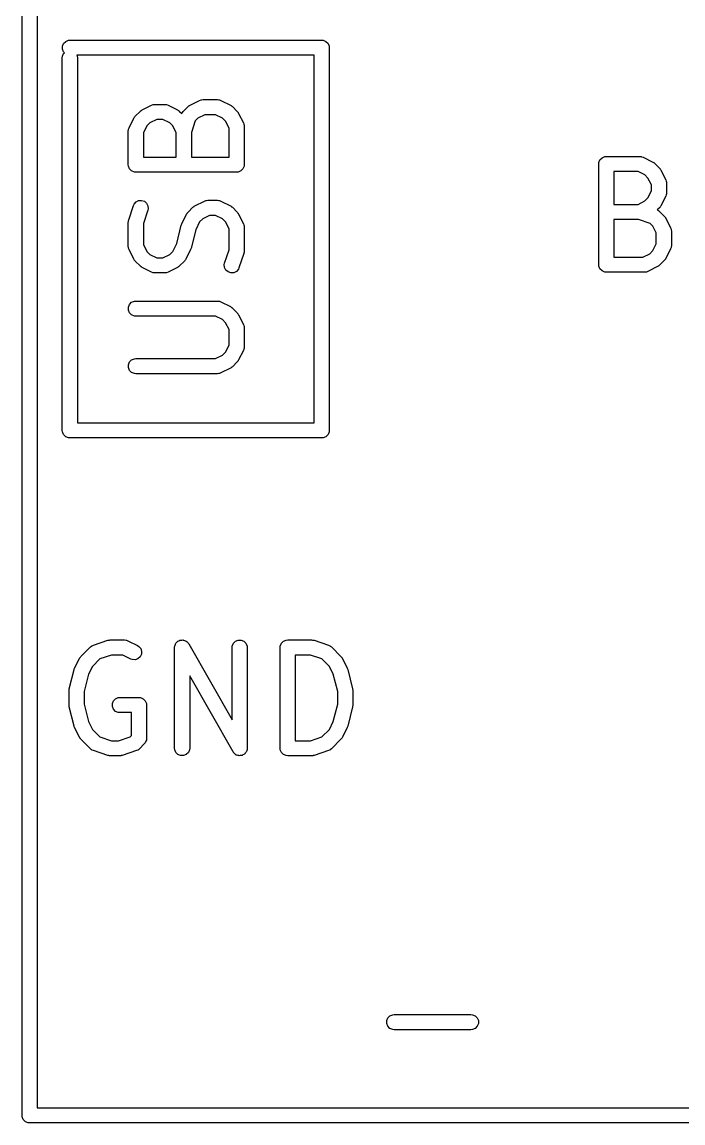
# Model space of a CAD drawing. Extents: x 2.5 to 13.9, y -9.4 to -3.9.
# Drawn here: x 10.2046 to 10.4629, y -9.2452 to -8.8149 of the extents above; entities that cross this region are included whole.
import ezdxf

# ---------------------------------------------------------------- set-up
doc = ezdxf.new("R2010")
doc.units = 0
doc.header["$MEASUREMENT"] = 0
doc.layers.add('BLACK', color=7, linetype='CONTINUOUS')

msp = doc.modelspace()

# ---------------------------------------------------------------- linework, layer by layer
at = {"layer": 'BLACK', "linetype": 'CONTINUOUS'}
for p, q in [((10.20459, -9.24226), (10.20459, -8.54147)), ((10.2105, -8.54442), (10.2105, -9.2393)), ((10.2204, -8.82436), (10.22084, -8.82329)), ((10.2204, -8.82551), (10.2204, -8.82436)), ((10.22084, -8.82329), (10.22165, -8.82248)), ((10.22165, -8.82248), (10.22272, -8.82204)), ((10.22272, -8.82204), (10.22329, -8.82198)), ((10.22329, -8.82198), (10.32172, -8.82198)), ((10.32172, -8.82198), (10.32229, -8.82204)), ((10.32229, -8.82204), (10.32336, -8.82248)), ((10.32336, -8.82248), (10.32417, -8.82329)), ((10.32417, -8.82329), (10.32461, -8.82436)), ((10.32461, -8.82436), (10.32467, -8.82493)), ((10.32467, -8.82493), (10.32467, -8.97454)), ((10.22034, -8.82887), (10.2204, -8.82829)), ((10.22034, -8.97454), (10.22034, -8.82887)), ((10.22084, -8.82657), (10.2204, -8.82551)), ((10.2204, -8.82829), (10.22084, -8.82723)), ((10.22116, -8.8269), (10.22084, -8.82657)), ((10.22084, -8.82723), (10.22116, -8.8269)), ((10.22602, -8.82789), (10.22619, -8.82829)), ((10.31876, -8.82789), (10.22602, -8.82789)), ((10.22619, -8.82829), (10.22624, -8.82887)), ((10.22624, -8.82887), (10.22624, -8.97159)), ((10.31876, -8.97159), (10.31876, -8.82789)), ((10.27025, -8.84741), (10.274, -8.84554)), ((10.274, -8.84554), (10.27454, -8.84533)), ((10.27454, -8.84533), (10.27464, -8.84532)), ((10.27464, -8.84532), (10.27474, -8.84528)), ((10.27474, -8.84528), (10.27532, -8.84523)), ((10.27532, -8.84523), (10.28094, -8.84523)), ((10.28094, -8.84523), (10.28152, -8.84528)), ((10.28152, -8.84528), (10.28162, -8.84532)), ((10.28162, -8.84532), (10.28172, -8.84533)), ((10.28172, -8.84533), (10.28226, -8.84554)), ((10.28226, -8.84554), (10.28601, -8.84741)), ((10.24886, -8.85172), (10.25073, -8.84984)), ((10.25073, -8.84984), (10.25096, -8.84966)), ((10.25096, -8.84966), (10.25101, -8.8496)), ((10.25101, -8.8496), (10.2511, -8.84954)), ((10.2511, -8.84954), (10.25118, -8.84947)), ((10.25118, -8.84947), (10.25125, -8.84944)), ((10.25125, -8.84944), (10.2515, -8.84929)), ((10.2515, -8.84929), (10.25525, -8.84741)), ((10.25525, -8.84741), (10.25579, -8.84721)), ((10.25579, -8.84721), (10.2559, -8.8472)), ((10.2559, -8.8472), (10.25599, -8.84716)), ((10.25599, -8.84716), (10.25657, -8.8471)), ((10.25657, -8.8471), (10.26032, -8.8471)), ((10.26032, -8.8471), (10.2609, -8.84716)), ((10.2609, -8.84716), (10.26099, -8.8472)), ((10.26099, -8.8472), (10.2611, -8.84721)), ((10.2611, -8.84721), (10.26164, -8.84741)), ((10.26164, -8.84741), (10.26539, -8.84929)), ((10.26539, -8.84929), (10.26564, -8.84944)), ((10.26564, -8.84944), (10.26571, -8.84947)), ((10.26571, -8.84947), (10.26579, -8.84954)), ((10.26579, -8.84954), (10.26588, -8.8496)), ((10.26588, -8.8496), (10.26593, -8.84966)), ((10.26593, -8.84966), (10.26616, -8.84984)), ((10.26616, -8.84984), (10.26702, -8.85071)), ((10.26702, -8.85071), (10.26713, -8.85047)), ((10.26713, -8.85047), (10.2672, -8.85039)), ((10.2672, -8.85039), (10.26724, -8.85029)), ((10.26724, -8.85029), (10.26761, -8.84984)), ((10.26761, -8.84984), (10.26948, -8.84797)), ((10.26948, -8.84797), (10.26971, -8.84778)), ((10.26971, -8.84778), (10.26976, -8.84772)), ((10.26976, -8.84772), (10.26985, -8.84767)), ((10.26985, -8.84767), (10.26993, -8.8476)), ((10.26993, -8.8476), (10.27, -8.84757)), ((10.27, -8.84757), (10.27025, -8.84741)), ((10.27602, -8.85113), (10.27332, -8.85248)), ((10.28025, -8.85113), (10.27602, -8.85113)), ((10.28294, -8.85248), (10.28025, -8.85113)), ((10.28601, -8.84741), (10.28626, -8.84757)), ((10.28626, -8.84757), (10.28633, -8.8476)), ((10.28633, -8.8476), (10.28641, -8.84767)), ((10.28641, -8.84767), (10.2865, -8.84772)), ((10.2865, -8.84772), (10.28655, -8.84778)), ((10.28655, -8.84778), (10.28678, -8.84797)), ((10.28678, -8.84797), (10.28865, -8.84984)), ((10.28865, -8.84984), (10.28884, -8.85007)), ((10.28884, -8.85007), (10.2889, -8.85012)), ((10.2889, -8.85012), (10.28896, -8.85021)), ((10.28896, -8.85021), (10.28902, -8.85029)), ((10.28902, -8.85029), (10.28905, -8.85036)), ((10.28905, -8.85036), (10.28921, -8.85061)), ((10.28921, -8.85061), (10.29108, -8.85436)), ((10.24643, -8.85623), (10.24831, -8.85248)), ((10.24831, -8.85248), (10.24846, -8.85224)), ((10.24846, -8.85224), (10.24849, -8.85216)), ((10.24849, -8.85216), (10.24856, -8.85208)), ((10.24856, -8.85208), (10.24861, -8.85199)), ((10.24861, -8.85199), (10.24867, -8.85194)), ((10.24867, -8.85194), (10.24886, -8.85172)), ((10.25457, -8.85436), (10.25337, -8.85555)), ((10.25727, -8.85301), (10.25457, -8.85436)), ((10.25962, -8.85301), (10.25727, -8.85301)), ((10.26232, -8.85436), (10.25962, -8.85301)), ((10.26352, -8.85555), (10.26232, -8.85436)), ((10.27227, -8.85352), (10.27077, -8.85803)), ((10.27332, -8.85248), (10.27227, -8.85352)), ((10.28414, -8.85368), (10.28294, -8.85248)), ((10.28549, -8.85638), (10.28414, -8.85368)), ((10.29108, -8.85436), (10.29129, -8.8549)), ((10.29129, -8.8549), (10.2913, -8.85501)), ((10.2913, -8.85501), (10.29134, -8.8551)), ((10.29134, -8.8551), (10.29139, -8.85568)), ((10.24612, -8.85755), (10.24618, -8.85698)), ((10.24612, -8.87068), (10.24612, -8.85755)), ((10.24618, -8.85698), (10.24622, -8.85688)), ((10.24622, -8.85677), (10.24643, -8.85623)), ((10.24622, -8.85688), (10.24622, -8.85677)), ((10.25337, -8.85555), (10.25202, -8.85825)), ((10.25202, -8.85825), (10.25202, -8.86772)), ((10.26487, -8.85825), (10.26352, -8.85555)), ((10.26487, -8.86772), (10.26487, -8.85825)), ((10.27077, -8.85803), (10.27077, -8.86772)), ((10.28549, -8.86772), (10.28549, -8.85638)), ((10.29139, -8.85568), (10.29139, -8.87068)), ((10.25202, -8.86772), (10.26487, -8.86772)), ((10.27077, -8.86772), (10.28549, -8.86772)), ((10.43043, -8.86876), (10.43125, -8.86794)), ((10.43125, -8.86794), (10.43231, -8.8675)), ((10.43231, -8.8675), (10.43289, -8.86745)), ((10.43289, -8.86745), (10.44601, -8.86745)), ((10.44601, -8.86745), (10.44659, -8.8675)), ((10.44659, -8.8675), (10.44669, -8.86754)), ((10.44669, -8.86754), (10.44679, -8.86755)), ((10.44679, -8.86755), (10.44733, -8.86776)), ((10.44733, -8.86776), (10.45108, -8.86963)), ((10.24618, -8.87125), (10.24612, -8.87068)), ((10.24662, -8.87232), (10.24618, -8.87125)), ((10.24743, -8.87313), (10.24662, -8.87232)), ((10.2909, -8.87232), (10.29008, -8.87313)), ((10.29134, -8.87125), (10.2909, -8.87232)), ((10.29139, -8.87068), (10.29134, -8.87125)), ((10.42994, -8.8704), (10.42999, -8.86982)), ((10.42994, -8.90977), (10.42994, -8.8704)), ((10.42999, -8.86982), (10.43043, -8.86876)), ((10.45108, -8.86963), (10.45133, -8.86979)), ((10.45133, -8.86979), (10.4514, -8.86982)), ((10.4514, -8.86982), (10.45148, -8.86988)), ((10.45148, -8.86988), (10.45157, -8.86994)), ((10.45157, -8.86994), (10.45162, -8.87)), ((10.45162, -8.87), (10.45185, -8.87019)), ((10.45185, -8.87019), (10.45373, -8.87206)), ((10.45373, -8.87206), (10.45391, -8.87229)), ((10.45391, -8.87229), (10.45397, -8.87234)), ((10.45397, -8.87234), (10.45403, -8.87243)), ((10.45403, -8.87243), (10.45409, -8.87251)), ((10.45409, -8.87251), (10.45412, -8.87258)), ((10.45412, -8.87258), (10.45428, -8.87283)), ((10.2485, -8.87357), (10.24743, -8.87313)), ((10.24907, -8.87363), (10.2485, -8.87357)), ((10.28844, -8.87363), (10.24907, -8.87363)), ((10.28902, -8.87357), (10.28844, -8.87363)), ((10.29008, -8.87313), (10.28902, -8.87357)), ((10.44532, -8.87335), (10.43584, -8.87335)), ((10.43584, -8.87335), (10.43584, -8.88619)), ((10.44801, -8.8747), (10.44532, -8.87335)), ((10.44921, -8.8759), (10.44801, -8.8747)), ((10.45056, -8.87859), (10.44921, -8.8759)), ((10.45428, -8.87283), (10.45615, -8.87658)), ((10.45615, -8.87658), (10.45636, -8.87712)), ((10.44921, -8.88365), (10.45056, -8.88095)), ((10.45056, -8.88095), (10.45056, -8.87859)), ((10.45636, -8.87712), (10.45637, -8.87722)), ((10.45637, -8.87722), (10.45641, -8.87732)), ((10.45641, -8.87732), (10.45647, -8.8779)), ((10.45647, -8.8779), (10.45647, -8.88165)), ((10.24838, -8.88609), (10.24914, -8.88522)), ((10.24914, -8.88522), (10.25017, -8.8847)), ((10.25017, -8.8847), (10.25132, -8.88462)), ((10.25132, -8.88462), (10.25241, -8.88499)), ((10.25241, -8.88499), (10.25328, -8.88574)), ((10.27212, -8.88678), (10.27587, -8.88491)), ((10.27587, -8.88491), (10.27641, -8.8847)), ((10.27641, -8.8847), (10.27652, -8.88469)), ((10.27652, -8.88469), (10.27662, -8.88465)), ((10.27662, -8.88465), (10.27719, -8.8846)), ((10.27719, -8.8846), (10.28094, -8.8846)), ((10.28094, -8.8846), (10.28152, -8.88465)), ((10.28152, -8.88465), (10.28162, -8.88469)), ((10.28162, -8.88469), (10.28172, -8.8847)), ((10.28172, -8.8847), (10.28226, -8.88491)), ((10.28226, -8.88491), (10.28601, -8.88678)), ((10.44532, -8.88619), (10.44801, -8.88484)), ((10.44801, -8.88484), (10.44921, -8.88365)), ((10.45615, -8.88297), (10.45428, -8.88672)), ((10.45636, -8.88243), (10.45615, -8.88297)), ((10.45637, -8.88232), (10.45636, -8.88243)), ((10.45641, -8.88222), (10.45637, -8.88232)), ((10.45647, -8.88165), (10.45641, -8.88222)), ((10.24627, -8.89224), (10.24815, -8.88662)), ((10.24815, -8.88662), (10.24838, -8.88609)), ((10.25375, -8.88848), (10.25202, -8.89365)), ((10.25328, -8.88574), (10.25379, -8.88677)), ((10.25388, -8.88792), (10.25375, -8.88848)), ((10.25379, -8.88677), (10.25388, -8.88792)), ((10.26893, -8.88998), (10.26908, -8.88973)), ((10.26908, -8.88973), (10.26911, -8.88966)), ((10.26911, -8.88966), (10.26918, -8.88958)), ((10.26918, -8.88958), (10.26924, -8.88949)), ((10.26924, -8.88949), (10.2693, -8.88944)), ((10.2693, -8.88944), (10.26948, -8.88921)), ((10.26948, -8.88921), (10.27136, -8.88734)), ((10.27136, -8.88734), (10.27158, -8.88715)), ((10.27158, -8.88715), (10.27163, -8.88709)), ((10.27163, -8.88709), (10.27172, -8.88704)), ((10.27172, -8.88704), (10.2718, -8.88697)), ((10.2718, -8.88697), (10.27187, -8.88694)), ((10.27187, -8.88694), (10.27212, -8.88678)), ((10.28601, -8.88678), (10.28626, -8.88694)), ((10.28626, -8.88694), (10.28633, -8.88697)), ((10.28633, -8.88697), (10.28641, -8.88704)), ((10.28641, -8.88704), (10.2865, -8.88709)), ((10.2865, -8.88709), (10.28655, -8.88715)), ((10.28655, -8.88715), (10.28678, -8.88734)), ((10.28678, -8.88734), (10.28865, -8.88921)), ((10.28865, -8.88921), (10.28884, -8.88944)), ((10.28884, -8.88944), (10.2889, -8.88949)), ((10.2889, -8.88949), (10.28896, -8.88958)), ((10.28896, -8.88958), (10.28902, -8.88966)), ((10.28902, -8.88966), (10.28905, -8.88973)), ((10.28905, -8.88973), (10.28921, -8.88998)), ((10.43584, -8.88619), (10.44532, -8.88619)), ((10.45373, -8.88748), (10.45286, -8.88835)), ((10.45286, -8.88835), (10.4531, -8.88846)), ((10.4531, -8.88846), (10.45318, -8.88853)), ((10.45318, -8.88853), (10.45328, -8.88857)), ((10.45328, -8.88857), (10.45373, -8.88893)), ((10.45391, -8.88726), (10.45373, -8.88748)), ((10.45373, -8.88893), (10.4556, -8.89081)), ((10.45397, -8.88721), (10.45391, -8.88726)), ((10.45403, -8.88712), (10.45397, -8.88721)), ((10.45409, -8.88704), (10.45403, -8.88712)), ((10.45412, -8.88697), (10.45409, -8.88704)), ((10.45428, -8.88672), (10.45412, -8.88697)), ((10.24612, -8.89317), (10.24615, -8.89288)), ((10.24612, -8.90255), (10.24612, -8.89317)), ((10.24614, -8.89281), (10.24617, -8.8927)), ((10.24615, -8.89288), (10.24614, -8.89281)), ((10.24617, -8.8927), (10.24618, -8.8926)), ((10.24618, -8.8926), (10.24621, -8.89253)), ((10.24621, -8.89253), (10.24627, -8.89224)), ((10.25202, -8.89365), (10.25202, -8.90185)), ((10.26685, -8.89427), (10.26694, -8.89403)), ((10.26694, -8.89403), (10.26702, -8.89379)), ((10.26702, -8.89379), (10.26704, -8.89377)), ((10.26704, -8.89377), (10.26705, -8.89373)), ((10.26705, -8.89373), (10.26893, -8.88998)), ((10.274, -8.89305), (10.27248, -8.89608)), ((10.27519, -8.89185), (10.274, -8.89305)), ((10.27789, -8.8905), (10.27519, -8.89185)), ((10.28025, -8.8905), (10.27789, -8.8905)), ((10.28294, -8.89185), (10.28025, -8.8905)), ((10.28414, -8.89305), (10.28294, -8.89185)), ((10.28549, -8.89575), (10.28414, -8.89305)), ((10.28921, -8.88998), (10.29108, -8.89373)), ((10.29108, -8.89373), (10.29129, -8.89427)), ((10.44553, -8.8921), (10.43584, -8.8921)), ((10.43584, -8.8921), (10.43584, -8.90682)), ((10.45004, -8.8936), (10.44553, -8.8921)), ((10.45109, -8.89464), (10.45004, -8.8936)), ((10.4556, -8.89081), (10.45579, -8.89103)), ((10.45579, -8.89103), (10.45585, -8.89109)), ((10.45585, -8.89109), (10.4559, -8.89117)), ((10.4559, -8.89117), (10.45597, -8.89126)), ((10.45597, -8.89126), (10.456, -8.89133)), ((10.456, -8.89133), (10.45615, -8.89158)), ((10.45615, -8.89158), (10.45803, -8.89532)), ((10.26503, -8.90152), (10.26683, -8.89433)), ((10.26683, -8.89433), (10.26684, -8.89429)), ((10.26684, -8.89429), (10.26685, -8.89427)), ((10.27248, -8.89608), (10.27068, -8.90326)), ((10.28549, -8.90394), (10.28549, -8.89575)), ((10.29129, -8.89427), (10.2913, -8.89438)), ((10.2913, -8.89438), (10.29134, -8.89447)), ((10.29134, -8.89447), (10.29139, -8.89505)), ((10.29139, -8.89505), (10.29139, -8.90442)), ((10.45243, -8.89734), (10.45109, -8.89464)), ((10.45243, -8.90157), (10.45243, -8.89734)), ((10.45803, -8.89532), (10.45824, -8.89587)), ((10.45824, -8.89587), (10.45824, -8.89597)), ((10.45824, -8.89597), (10.45828, -8.89607)), ((10.45828, -8.89607), (10.45834, -8.89665)), ((10.45834, -8.89665), (10.45834, -8.90227)), ((10.24618, -8.90312), (10.24612, -8.90255)), ((10.25202, -8.90185), (10.25337, -8.90455)), ((10.26352, -8.90455), (10.26503, -8.90152)), ((10.45109, -8.90427), (10.45243, -8.90157)), ((10.45834, -8.90227), (10.45828, -8.90285)), ((10.24622, -8.90322), (10.24618, -8.90312)), ((10.24622, -8.90333), (10.24622, -8.90322)), ((10.24643, -8.90387), (10.24622, -8.90333)), ((10.24831, -8.90762), (10.24643, -8.90387)), ((10.25337, -8.90455), (10.25457, -8.90575)), ((10.25457, -8.90575), (10.25727, -8.90709)), ((10.25727, -8.90709), (10.25962, -8.90709)), ((10.25962, -8.90709), (10.26232, -8.90575)), ((10.26232, -8.90575), (10.26352, -8.90455)), ((10.27046, -8.90387), (10.26859, -8.90762)), ((10.27048, -8.90383), (10.27046, -8.90387)), ((10.27049, -8.90381), (10.27048, -8.90383)), ((10.27058, -8.90357), (10.27049, -8.90381)), ((10.27067, -8.90333), (10.27058, -8.90357)), ((10.27068, -8.90326), (10.27067, -8.90331)), ((10.27067, -8.90331), (10.27067, -8.90333)), ((10.28377, -8.90911), (10.28549, -8.90394)), ((10.29124, -8.90536), (10.28937, -8.91098)), ((10.29131, -8.90507), (10.29124, -8.90536)), ((10.29134, -8.905), (10.29131, -8.90507)), ((10.29135, -8.90489), (10.29134, -8.905)), ((10.29137, -8.90479), (10.29135, -8.90489)), ((10.29139, -8.90442), (10.29137, -8.90471)), ((10.29137, -8.90471), (10.29137, -8.90479)), ((10.43584, -8.90682), (10.44719, -8.90682)), ((10.44719, -8.90682), (10.44989, -8.90547)), ((10.44989, -8.90547), (10.45109, -8.90427)), ((10.45803, -8.90359), (10.45615, -8.90734)), ((10.45824, -8.90305), (10.45803, -8.90359)), ((10.45828, -8.90285), (10.45824, -8.90294)), ((10.45824, -8.90294), (10.45824, -8.90305)), ((10.24846, -8.90787), (10.24831, -8.90762)), ((10.24849, -8.90794), (10.24846, -8.90787)), ((10.24856, -8.90802), (10.24849, -8.90794)), ((10.24861, -8.90811), (10.24856, -8.90802)), ((10.24867, -8.90816), (10.24861, -8.90811)), ((10.24886, -8.90839), (10.24867, -8.90816)), ((10.25073, -8.91026), (10.24886, -8.90839)), ((10.25096, -8.91045), (10.25073, -8.91026)), ((10.25101, -8.91051), (10.25096, -8.91045)), ((10.2511, -8.91056), (10.25101, -8.91051)), ((10.25118, -8.91063), (10.2511, -8.91056)), ((10.25125, -8.91066), (10.25118, -8.91063)), ((10.2515, -8.91081), (10.25125, -8.91066)), ((10.25525, -8.91269), (10.2515, -8.91081)), ((10.26539, -8.91081), (10.26164, -8.91269)), ((10.26564, -8.91066), (10.26539, -8.91081)), ((10.26571, -8.91063), (10.26564, -8.91066)), ((10.26579, -8.91056), (10.26571, -8.91063)), ((10.26588, -8.91051), (10.26579, -8.91056)), ((10.26593, -8.91045), (10.26588, -8.91051)), ((10.26616, -8.91026), (10.26593, -8.91045)), ((10.26803, -8.90839), (10.26616, -8.91026)), ((10.26822, -8.90816), (10.26803, -8.90839)), ((10.26828, -8.90811), (10.26822, -8.90816)), ((10.26833, -8.90802), (10.26828, -8.90811)), ((10.2684, -8.90794), (10.26833, -8.90802)), ((10.26843, -8.90787), (10.2684, -8.90794)), ((10.26859, -8.90762), (10.26843, -8.90787)), ((10.28364, -8.90968), (10.28377, -8.90911)), ((10.28372, -8.91083), (10.28364, -8.90968)), ((10.28423, -8.91186), (10.28372, -8.91083)), ((10.28937, -8.91098), (10.28913, -8.91151)), ((10.42999, -8.91034), (10.42994, -8.90977)), ((10.43043, -8.91141), (10.42999, -8.91034)), ((10.43125, -8.91222), (10.43043, -8.91141)), ((10.45296, -8.91053), (10.44921, -8.91241)), ((10.45321, -8.91038), (10.45296, -8.91053)), ((10.45328, -8.91035), (10.45321, -8.91038)), ((10.45336, -8.91028), (10.45328, -8.91035)), ((10.45345, -8.91023), (10.45336, -8.91028)), ((10.4535, -8.91017), (10.45345, -8.91023)), ((10.45373, -8.90998), (10.4535, -8.91017)), ((10.4556, -8.90811), (10.45373, -8.90998)), ((10.45579, -8.90788), (10.4556, -8.90811)), ((10.45585, -8.90783), (10.45579, -8.90788)), ((10.4559, -8.90774), (10.45585, -8.90783)), ((10.45597, -8.90766), (10.4559, -8.90774)), ((10.456, -8.90759), (10.45597, -8.90766)), ((10.45615, -8.90734), (10.456, -8.90759)), ((10.25579, -8.9129), (10.25525, -8.91269)), ((10.2559, -8.9129), (10.25579, -8.9129)), ((10.25599, -8.91294), (10.2559, -8.9129)), ((10.25657, -8.913), (10.25599, -8.91294)), ((10.26032, -8.913), (10.25657, -8.913)), ((10.2609, -8.91294), (10.26032, -8.913)), ((10.26099, -8.9129), (10.2609, -8.91294)), ((10.2611, -8.9129), (10.26099, -8.9129)), ((10.26164, -8.91269), (10.2611, -8.9129)), ((10.2851, -8.91261), (10.28423, -8.91186)), ((10.2862, -8.91298), (10.2851, -8.91261)), ((10.28735, -8.9129), (10.2862, -8.91298)), ((10.28838, -8.91238), (10.28735, -8.9129)), ((10.28913, -8.91151), (10.28838, -8.91238)), ((10.43231, -8.91266), (10.43125, -8.91222)), ((10.43289, -8.91272), (10.43231, -8.91266)), ((10.44789, -8.91272), (10.43289, -8.91272)), ((10.44846, -8.91266), (10.44789, -8.91272)), ((10.44856, -8.91262), (10.44846, -8.91266)), ((10.44867, -8.91262), (10.44856, -8.91262)), ((10.44921, -8.91241), (10.44867, -8.91262)), ((10.24743, -8.92447), (10.2485, -8.92402)), ((10.2485, -8.92402), (10.24907, -8.92397)), ((10.24907, -8.92397), (10.28094, -8.92397)), ((10.28094, -8.92397), (10.28152, -8.92402)), ((10.28152, -8.92402), (10.28162, -8.92406)), ((10.28162, -8.92406), (10.28172, -8.92407)), ((10.28172, -8.92407), (10.28226, -8.92428)), ((10.28226, -8.92428), (10.28601, -8.92615)), ((10.24618, -8.92634), (10.24662, -8.92528)), ((10.24618, -8.9275), (10.24618, -8.92634)), ((10.24662, -8.92856), (10.24618, -8.9275)), ((10.24662, -8.92528), (10.24743, -8.92447)), ((10.24743, -8.92938), (10.24662, -8.92856)), ((10.28601, -8.92615), (10.28626, -8.92631)), ((10.28626, -8.92631), (10.28633, -8.92634)), ((10.28633, -8.92634), (10.28641, -8.92641)), ((10.28641, -8.92641), (10.2865, -8.92646)), ((10.2865, -8.92646), (10.28655, -8.92652)), ((10.28655, -8.92652), (10.28678, -8.92671)), ((10.28678, -8.92671), (10.28865, -8.92858)), ((10.28865, -8.92858), (10.28884, -8.92881)), ((10.2485, -8.92982), (10.24743, -8.92938)), ((10.24907, -8.92987), (10.2485, -8.92982)), ((10.28025, -8.92987), (10.24907, -8.92987)), ((10.28294, -8.93122), (10.28025, -8.92987)), ((10.28414, -8.93242), (10.28294, -8.93122)), ((10.28549, -8.93512), (10.28414, -8.93242)), ((10.28884, -8.92881), (10.2889, -8.92886)), ((10.2889, -8.92886), (10.28896, -8.92895)), ((10.28896, -8.92895), (10.28902, -8.92903)), ((10.28902, -8.92903), (10.28905, -8.9291)), ((10.28905, -8.9291), (10.28921, -8.92935)), ((10.28921, -8.92935), (10.29108, -8.9331)), ((10.28549, -8.94122), (10.28549, -8.93512)), ((10.29108, -8.9331), (10.29129, -8.93364)), ((10.29129, -8.93364), (10.2913, -8.93375)), ((10.2913, -8.93375), (10.29134, -8.93384)), ((10.29134, -8.93384), (10.29139, -8.93442)), ((10.29139, -8.93442), (10.29139, -8.94192)), ((10.28414, -8.94392), (10.28549, -8.94122)), ((10.28025, -8.94646), (10.28294, -8.94512)), ((10.28294, -8.94512), (10.28414, -8.94392)), ((10.29108, -8.94324), (10.28921, -8.94699)), ((10.29129, -8.9427), (10.29108, -8.94324)), ((10.2913, -8.94259), (10.29129, -8.9427)), ((10.29134, -8.94249), (10.2913, -8.94259)), ((10.29139, -8.94192), (10.29134, -8.94249)), ((10.24618, -8.94884), (10.24662, -8.94778)), ((10.24618, -8.94999), (10.24618, -8.94884)), ((10.24662, -8.95106), (10.24618, -8.94999)), ((10.24662, -8.94778), (10.24743, -8.94696)), ((10.24743, -8.94696), (10.2485, -8.94652)), ((10.2485, -8.94652), (10.24907, -8.94646)), ((10.24907, -8.94646), (10.28025, -8.94646)), ((10.28626, -8.95003), (10.28601, -8.95018)), ((10.28633, -8.95), (10.28626, -8.95003)), ((10.28641, -8.94993), (10.28633, -8.95)), ((10.2865, -8.94988), (10.28641, -8.94993)), ((10.28655, -8.94982), (10.2865, -8.94988)), ((10.28678, -8.94963), (10.28655, -8.94982)), ((10.28865, -8.94776), (10.28678, -8.94963)), ((10.28884, -8.94753), (10.28865, -8.94776)), ((10.2889, -8.94748), (10.28884, -8.94753)), ((10.28896, -8.94739), (10.2889, -8.94748)), ((10.28902, -8.94731), (10.28896, -8.94739)), ((10.28905, -8.94724), (10.28902, -8.94731)), ((10.28921, -8.94699), (10.28905, -8.94724)), ((10.24743, -8.95187), (10.24662, -8.95106)), ((10.2485, -8.95231), (10.24743, -8.95187)), ((10.24907, -8.95237), (10.2485, -8.95231)), ((10.28094, -8.95237), (10.24907, -8.95237)), ((10.28152, -8.95231), (10.28094, -8.95237)), ((10.28162, -8.95227), (10.28152, -8.95231)), ((10.28172, -8.95227), (10.28162, -8.95227)), ((10.28226, -8.95206), (10.28172, -8.95227)), ((10.28601, -8.95018), (10.28226, -8.95206)), ((10.22624, -8.97159), (10.31876, -8.97159)), ((10.2204, -8.97512), (10.22034, -8.97454)), ((10.22084, -8.97618), (10.2204, -8.97512)), ((10.32461, -8.97512), (10.32417, -8.97618)), ((10.32467, -8.97454), (10.32461, -8.97512)), ((10.22165, -8.97699), (10.22084, -8.97618)), ((10.22272, -8.97744), (10.22165, -8.97699)), ((10.22329, -8.97749), (10.22272, -8.97744)), ((10.32172, -8.97749), (10.22329, -8.97749)), ((10.32229, -8.97744), (10.32172, -8.97749)), ((10.32336, -8.97699), (10.32229, -8.97744)), ((10.32417, -8.97618), (10.32336, -8.97699)), ((10.23248, -9.05845), (10.23811, -9.05657)), ((10.23811, -9.05657), (10.23839, -9.05651)), ((10.23839, -9.05651), (10.23846, -9.05648)), ((10.23846, -9.05648), (10.23857, -9.05647)), ((10.23857, -9.05647), (10.23867, -9.05645)), ((10.23867, -9.05645), (10.23875, -9.05645)), ((10.23875, -9.05645), (10.23904, -9.05642)), ((10.23904, -9.05642), (10.24466, -9.05642)), ((10.24466, -9.05642), (10.24524, -9.05648)), ((10.24524, -9.05648), (10.24534, -9.05652)), ((10.24534, -9.05652), (10.24544, -9.05653)), ((10.24544, -9.05653), (10.24598, -9.05673)), ((10.24598, -9.05673), (10.24973, -9.05861)), ((10.26471, -9.05773), (10.26498, -9.05746)), ((10.26498, -9.05746), (10.26522, -9.05715)), ((10.26522, -9.05715), (10.26539, -9.05705)), ((10.26539, -9.05705), (10.26552, -9.05692)), ((10.26552, -9.05692), (10.26588, -9.05677)), ((10.26588, -9.05677), (10.26622, -9.05657)), ((10.26622, -9.05657), (10.26641, -9.05655)), ((10.26641, -9.05655), (10.26658, -9.05648)), ((10.26658, -9.05648), (10.26698, -9.05648)), ((10.26698, -9.05648), (10.26737, -9.05643)), ((10.26737, -9.05643), (10.26755, -9.05648)), ((10.26755, -9.05648), (10.26774, -9.05648)), ((10.26774, -9.05648), (10.2681, -9.05663)), ((10.2681, -9.05663), (10.26848, -9.05673)), ((10.26848, -9.05673), (10.26863, -9.05685)), ((10.26863, -9.05685), (10.2688, -9.05692)), ((10.2688, -9.05692), (10.26908, -9.0572)), ((10.26908, -9.0572), (10.26939, -9.05744)), ((10.26939, -9.05744), (10.26956, -9.05768)), ((10.26956, -9.05768), (10.26962, -9.05773)), ((10.2872, -9.05773), (10.28802, -9.05692)), ((10.28802, -9.05692), (10.28908, -9.05648)), ((10.28908, -9.05648), (10.29023, -9.05648)), ((10.29023, -9.05648), (10.2913, -9.05692)), ((10.2913, -9.05692), (10.29211, -9.05773)), ((10.30595, -9.05773), (10.30677, -9.05692)), ((10.30677, -9.05692), (10.30783, -9.05648)), ((10.30783, -9.05648), (10.30841, -9.05642)), ((10.30841, -9.05642), (10.31778, -9.05642)), ((10.31778, -9.05642), (10.31807, -9.05645)), ((10.31807, -9.05645), (10.31815, -9.05645)), ((10.31815, -9.05645), (10.31825, -9.05647)), ((10.31825, -9.05647), (10.31836, -9.05648)), ((10.31836, -9.05648), (10.31843, -9.05651)), ((10.31843, -9.05651), (10.31871, -9.05657)), ((10.31871, -9.05657), (10.32434, -9.05845)), ((10.22758, -9.06291), (10.23133, -9.05916)), ((10.23133, -9.05916), (10.23177, -9.05879)), ((10.23177, -9.05879), (10.23187, -9.05875)), ((10.23187, -9.05875), (10.23195, -9.05868)), ((10.23195, -9.05868), (10.23248, -9.05845)), ((10.24973, -9.05861), (10.25022, -9.05892)), ((10.25022, -9.05892), (10.25098, -9.05979)), ((10.25098, -9.05979), (10.25134, -9.06088)), ((10.25134, -9.06088), (10.25126, -9.06203)), ((10.26421, -9.05937), (10.26422, -9.05923)), ((10.26421, -9.09874), (10.26421, -9.05937)), ((10.26422, -9.05917), (10.26424, -9.05909)), ((10.26422, -9.05923), (10.26422, -9.05917)), ((10.26424, -9.05909), (10.26426, -9.0588)), ((10.26426, -9.0588), (10.26442, -9.05844)), ((10.26442, -9.05844), (10.26452, -9.05806)), ((10.26452, -9.05806), (10.26463, -9.05791)), ((10.26463, -9.05791), (10.26471, -9.05773)), ((10.26962, -9.05773), (10.26964, -9.05779)), ((10.26964, -9.05779), (10.26972, -9.05791)), ((10.26972, -9.05791), (10.28671, -9.08763)), ((10.28671, -9.05937), (10.28676, -9.0588)), ((10.28671, -9.08763), (10.28671, -9.05937)), ((10.28676, -9.0588), (10.2872, -9.05773)), ((10.29211, -9.05773), (10.29255, -9.0588)), ((10.29255, -9.0588), (10.29261, -9.05937)), ((10.29261, -9.05937), (10.29261, -9.09874)), ((10.30545, -9.05937), (10.30551, -9.0588)), ((10.30545, -9.09874), (10.30545, -9.05937)), ((10.30551, -9.0588), (10.30595, -9.05773)), ((10.32434, -9.05845), (10.32487, -9.05868)), ((10.32487, -9.05868), (10.32495, -9.05875)), ((10.32495, -9.05875), (10.32504, -9.05879)), ((10.32504, -9.05879), (10.32549, -9.05916)), ((10.32549, -9.05916), (10.32924, -9.06291)), ((10.22515, -9.06743), (10.22702, -9.06368)), ((10.22702, -9.06368), (10.22718, -9.06343)), ((10.22718, -9.06343), (10.22721, -9.06336)), ((10.22721, -9.06336), (10.22728, -9.06328)), ((10.22728, -9.06328), (10.22733, -9.06319)), ((10.22733, -9.06319), (10.22739, -9.06314)), ((10.22739, -9.06314), (10.22758, -9.06291)), ((10.23501, -9.06383), (10.23209, -9.06675)), ((10.23952, -9.06233), (10.23501, -9.06383)), ((10.24397, -9.06233), (10.23952, -9.06233)), ((10.24709, -9.06389), (10.24397, -9.06233)), ((10.24763, -9.0641), (10.24709, -9.06389)), ((10.24878, -9.06418), (10.24763, -9.0641)), ((10.24988, -9.06381), (10.24878, -9.06418)), ((10.25075, -9.06306), (10.24988, -9.06381)), ((10.25126, -9.06203), (10.25075, -9.06306)), ((10.3173, -9.06233), (10.31136, -9.06233)), ((10.31136, -9.06233), (10.31136, -9.09579)), ((10.32181, -9.06383), (10.3173, -9.06233)), ((10.32473, -9.06675), (10.32181, -9.06383)), ((10.32924, -9.06291), (10.32943, -9.06314)), ((10.32943, -9.06314), (10.32949, -9.06319)), ((10.32949, -9.06319), (10.32954, -9.06328)), ((10.32954, -9.06328), (10.32961, -9.06336)), ((10.32961, -9.06336), (10.32964, -9.06343)), ((10.32964, -9.06343), (10.32979, -9.06368)), ((10.32979, -9.06368), (10.33167, -9.06743)), ((10.22305, -9.07553), (10.22493, -9.06803)), ((10.22493, -9.06803), (10.22494, -9.06799)), ((10.22494, -9.06797), (10.22503, -9.06773)), ((10.22494, -9.06799), (10.22494, -9.06797)), ((10.22503, -9.06773), (10.22512, -9.06749)), ((10.22512, -9.06749), (10.22513, -9.06747)), ((10.22513, -9.06747), (10.22515, -9.06743)), ((10.23058, -9.06978), (10.22887, -9.07661)), ((10.23209, -9.06675), (10.23058, -9.06978)), ((10.28709, -9.10021), (10.27011, -9.07049)), ((10.27011, -9.07049), (10.27011, -9.09874)), ((10.32624, -9.06978), (10.32473, -9.06675)), ((10.32795, -9.07661), (10.32624, -9.06978)), ((10.33167, -9.06743), (10.33169, -9.06747)), ((10.33169, -9.06747), (10.3317, -9.06749)), ((10.3317, -9.06749), (10.33178, -9.06773)), ((10.33178, -9.06773), (10.33188, -9.06797)), ((10.33188, -9.06797), (10.33188, -9.06799)), ((10.33188, -9.06799), (10.33189, -9.06803)), ((10.33189, -9.06803), (10.33377, -9.07553)), ((10.22296, -9.07625), (10.22297, -9.07615)), ((10.22296, -9.08187), (10.22296, -9.07625)), ((10.22297, -9.0761), (10.223, -9.07589)), ((10.22297, -9.07615), (10.22297, -9.0761)), ((10.223, -9.07589), (10.22302, -9.07567)), ((10.22302, -9.07567), (10.22304, -9.07563)), ((10.22304, -9.07563), (10.22305, -9.07553)), ((10.22887, -9.07661), (10.22887, -9.08151)), ((10.24115, -9.07942), (10.24221, -9.07898)), ((10.24221, -9.07898), (10.24279, -9.07892)), ((10.24279, -9.07892), (10.25029, -9.07892)), ((10.25029, -9.07892), (10.25086, -9.07898)), ((10.25086, -9.07898), (10.25193, -9.07942)), ((10.32795, -9.08151), (10.32795, -9.07661)), ((10.33377, -9.07553), (10.33378, -9.07563)), ((10.33378, -9.07563), (10.3338, -9.07567)), ((10.3338, -9.07567), (10.33382, -9.07589)), ((10.33382, -9.07589), (10.33385, -9.0761)), ((10.33385, -9.0761), (10.33385, -9.07615)), ((10.33385, -9.07615), (10.33386, -9.07625)), ((10.33386, -9.07625), (10.33386, -9.08187)), ((10.22297, -9.08197), (10.22296, -9.08187)), ((10.22297, -9.08202), (10.22297, -9.08197)), ((10.223, -9.08223), (10.22297, -9.08202)), ((10.22302, -9.08245), (10.223, -9.08223)), ((10.22304, -9.08249), (10.22302, -9.08245)), ((10.22305, -9.08259), (10.22304, -9.08249)), ((10.22493, -9.09009), (10.22305, -9.08259)), ((10.22887, -9.08151), (10.23058, -9.08834)), ((10.23989, -9.0813), (10.24033, -9.08023)), ((10.23989, -9.08245), (10.23989, -9.0813)), ((10.24033, -9.08351), (10.23989, -9.08245)), ((10.24033, -9.08023), (10.24115, -9.07942)), ((10.24115, -9.08433), (10.24033, -9.08351)), ((10.25193, -9.07942), (10.25274, -9.08023)), ((10.25274, -9.08023), (10.25318, -9.0813)), ((10.25318, -9.0813), (10.25324, -9.08187)), ((10.25324, -9.08187), (10.25324, -9.095)), ((10.32624, -9.08834), (10.32795, -9.08151)), ((10.33377, -9.08259), (10.33189, -9.09009)), ((10.33378, -9.08249), (10.33377, -9.08259)), ((10.3338, -9.08245), (10.33378, -9.08249)), ((10.33382, -9.08223), (10.3338, -9.08245)), ((10.33385, -9.08202), (10.33382, -9.08223)), ((10.33386, -9.08187), (10.33385, -9.08197)), ((10.33385, -9.08197), (10.33385, -9.08202)), ((10.24221, -9.08477), (10.24115, -9.08433)), ((10.24279, -9.08482), (10.24221, -9.08477)), ((10.24734, -9.08482), (10.24279, -9.08482)), ((10.24734, -9.09377), (10.24734, -9.08482)), ((10.22494, -9.09013), (10.22493, -9.09009)), ((10.22494, -9.09015), (10.22494, -9.09013)), ((10.22503, -9.09039), (10.22494, -9.09015)), ((10.22512, -9.09063), (10.22503, -9.09039)), ((10.22513, -9.09065), (10.22512, -9.09063)), ((10.22515, -9.09069), (10.22513, -9.09065)), ((10.22702, -9.09444), (10.22515, -9.09069)), ((10.23058, -9.08834), (10.23209, -9.09137)), ((10.23209, -9.09137), (10.23501, -9.09429)), ((10.32181, -9.09429), (10.32473, -9.09137)), ((10.32473, -9.09137), (10.32624, -9.08834)), ((10.33167, -9.09069), (10.32979, -9.09444)), ((10.33169, -9.09065), (10.33167, -9.09069)), ((10.3317, -9.09063), (10.33169, -9.09065)), ((10.33178, -9.09039), (10.3317, -9.09063)), ((10.33188, -9.09015), (10.33178, -9.09039)), ((10.33189, -9.09009), (10.33188, -9.09013)), ((10.33188, -9.09013), (10.33188, -9.09015)), ((10.22718, -9.09469), (10.22702, -9.09444)), ((10.22721, -9.09476), (10.22718, -9.09469)), ((10.22728, -9.09484), (10.22721, -9.09476)), ((10.22733, -9.09493), (10.22728, -9.09484)), ((10.22739, -9.09498), (10.22733, -9.09493)), ((10.22758, -9.09521), (10.22739, -9.09498)), ((10.23133, -9.09896), (10.22758, -9.09521)), ((10.23501, -9.09429), (10.23952, -9.09579)), ((10.23952, -9.09579), (10.24231, -9.09579)), ((10.24231, -9.09579), (10.24682, -9.09429)), ((10.24682, -9.09429), (10.24734, -9.09377)), ((10.25303, -9.09594), (10.25274, -9.09664)), ((10.25318, -9.09557), (10.25303, -9.09594)), ((10.25324, -9.095), (10.25318, -9.09557)), ((10.31136, -9.09579), (10.3173, -9.09579)), ((10.3173, -9.09579), (10.32181, -9.09429)), ((10.32924, -9.09521), (10.32549, -9.09896)), ((10.32943, -9.09498), (10.32924, -9.09521)), ((10.32949, -9.09493), (10.32943, -9.09498)), ((10.32954, -9.09484), (10.32949, -9.09493)), ((10.32961, -9.09476), (10.32954, -9.09484)), ((10.32964, -9.09469), (10.32961, -9.09476)), ((10.32979, -9.09444), (10.32964, -9.09469)), ((10.23177, -9.09933), (10.23133, -9.09896)), ((10.23187, -9.09937), (10.23177, -9.09933)), ((10.23195, -9.09944), (10.23187, -9.09937)), ((10.23248, -9.09967), (10.23195, -9.09944)), ((10.23811, -9.10155), (10.23248, -9.09967)), ((10.24935, -9.09967), (10.24372, -9.10155)), ((10.24988, -9.09944), (10.24935, -9.09967)), ((10.24996, -9.09937), (10.24988, -9.09944)), ((10.25005, -9.09933), (10.24996, -9.09937)), ((10.2505, -9.09896), (10.25005, -9.09933)), ((10.25238, -9.09708), (10.2505, -9.09896)), ((10.25274, -9.09664), (10.25238, -9.09708)), ((10.26426, -9.09932), (10.26421, -9.09874)), ((10.26471, -9.10039), (10.26426, -9.09932)), ((10.26552, -9.1012), (10.26471, -9.10039)), ((10.26962, -9.10039), (10.2688, -9.1012)), ((10.27006, -9.09932), (10.26962, -9.10039)), ((10.27011, -9.09874), (10.27006, -9.09932)), ((10.28718, -9.10033), (10.28709, -9.10021)), ((10.2872, -9.10039), (10.28718, -9.10033)), ((10.28726, -9.10044), (10.2872, -9.10039)), ((10.28743, -9.10068), (10.28726, -9.10044)), ((10.28774, -9.10092), (10.28743, -9.10068)), ((10.29184, -9.10066), (10.2916, -9.10097)), ((10.29211, -9.10039), (10.29184, -9.10066)), ((10.29219, -9.10021), (10.29211, -9.10039)), ((10.2923, -9.10006), (10.29219, -9.10021)), ((10.2924, -9.09968), (10.2923, -9.10006)), ((10.29255, -9.09932), (10.2924, -9.09968)), ((10.29258, -9.09903), (10.29255, -9.09932)), ((10.2926, -9.09895), (10.29258, -9.09903)), ((10.29261, -9.09874), (10.2926, -9.09889)), ((10.2926, -9.09889), (10.2926, -9.09895)), ((10.30551, -9.09932), (10.30545, -9.09874)), ((10.30595, -9.10039), (10.30551, -9.09932)), ((10.30677, -9.1012), (10.30595, -9.10039)), ((10.32434, -9.09967), (10.31871, -9.10155)), ((10.32487, -9.09944), (10.32434, -9.09967)), ((10.32495, -9.09937), (10.32487, -9.09944)), ((10.32504, -9.09933), (10.32495, -9.09937)), ((10.32549, -9.09896), (10.32504, -9.09933)), ((10.23839, -9.10161), (10.23811, -9.10155)), ((10.23846, -9.10164), (10.23839, -9.10161)), ((10.23857, -9.10165), (10.23846, -9.10164)), ((10.23867, -9.10167), (10.23857, -9.10165)), ((10.23875, -9.10167), (10.23867, -9.10167)), ((10.23904, -9.1017), (10.23875, -9.10167)), ((10.24279, -9.1017), (10.23904, -9.1017)), ((10.24308, -9.10167), (10.24279, -9.1017)), ((10.24316, -9.10167), (10.24308, -9.10167)), ((10.24326, -9.10165), (10.24316, -9.10167)), ((10.24336, -9.10164), (10.24326, -9.10165)), ((10.24344, -9.10161), (10.24336, -9.10164)), ((10.24372, -9.10155), (10.24344, -9.10161)), ((10.26658, -9.10164), (10.26552, -9.1012)), ((10.26774, -9.10164), (10.26658, -9.10164)), ((10.2688, -9.1012), (10.26774, -9.10164)), ((10.28802, -9.1012), (10.28774, -9.10092)), ((10.28819, -9.10127), (10.28802, -9.1012)), ((10.28834, -9.10139), (10.28819, -9.10127)), ((10.28872, -9.10149), (10.28834, -9.10139)), ((10.28908, -9.10164), (10.28872, -9.10149)), ((10.28927, -9.10164), (10.28908, -9.10164)), ((10.28945, -9.10169), (10.28927, -9.10164)), ((10.28984, -9.10164), (10.28945, -9.10169)), ((10.29023, -9.10164), (10.28984, -9.10164)), ((10.29041, -9.10157), (10.29023, -9.10164)), ((10.29059, -9.10155), (10.29041, -9.10157)), ((10.29094, -9.10135), (10.29059, -9.10155)), ((10.2913, -9.1012), (10.29094, -9.10135)), ((10.29143, -9.10107), (10.2913, -9.1012)), ((10.2916, -9.10097), (10.29143, -9.10107)), ((10.30783, -9.10164), (10.30677, -9.1012)), ((10.30841, -9.1017), (10.30783, -9.10164)), ((10.31778, -9.1017), (10.30841, -9.1017)), ((10.31807, -9.10167), (10.31778, -9.1017)), ((10.31815, -9.10167), (10.31807, -9.10167)), ((10.31825, -9.10165), (10.31815, -9.10167)), ((10.31836, -9.10164), (10.31825, -9.10165)), ((10.31843, -9.10161), (10.31836, -9.10164)), ((10.31871, -9.10155), (10.31843, -9.10161)), ((10.34757, -9.20415), (10.34839, -9.20334)), ((10.34839, -9.20334), (10.34945, -9.2029)), ((10.34945, -9.2029), (10.35003, -9.20284)), ((10.35003, -9.20284), (10.38002, -9.20284)), ((10.38002, -9.20284), (10.3806, -9.2029)), ((10.3806, -9.2029), (10.38166, -9.20334)), ((10.38166, -9.20334), (10.38248, -9.20415)), ((10.34713, -9.20522), (10.34757, -9.20415)), ((10.34713, -9.20637), (10.34713, -9.20522)), ((10.34757, -9.20743), (10.34713, -9.20637)), ((10.34839, -9.20825), (10.34757, -9.20743)), ((10.34945, -9.20869), (10.34839, -9.20825)), ((10.38166, -9.20825), (10.3806, -9.20869)), ((10.38248, -9.20743), (10.38166, -9.20825)), ((10.38248, -9.20415), (10.38292, -9.20522)), ((10.38292, -9.20637), (10.38248, -9.20743)), ((10.38292, -9.20522), (10.38292, -9.20637)), ((10.35003, -9.20875), (10.34945, -9.20869)), ((10.38002, -9.20875), (10.35003, -9.20875)), ((10.3806, -9.20869), (10.38002, -9.20875)), ((10.20465, -9.24283), (10.20459, -9.24226)), ((10.2105, -9.2393), (11.3227, -9.2393)), ((10.20509, -9.2439), (10.20465, -9.24283)), ((10.2059, -9.24471), (10.20509, -9.2439)), ((10.20697, -9.24515), (10.2059, -9.24471)), ((10.20754, -9.24521), (10.20697, -9.24515)), ((11.32565, -9.24521), (10.20754, -9.24521))]:
    msp.add_line(p, q, dxfattribs=at)

doc.saveas('drawing.dxf')
